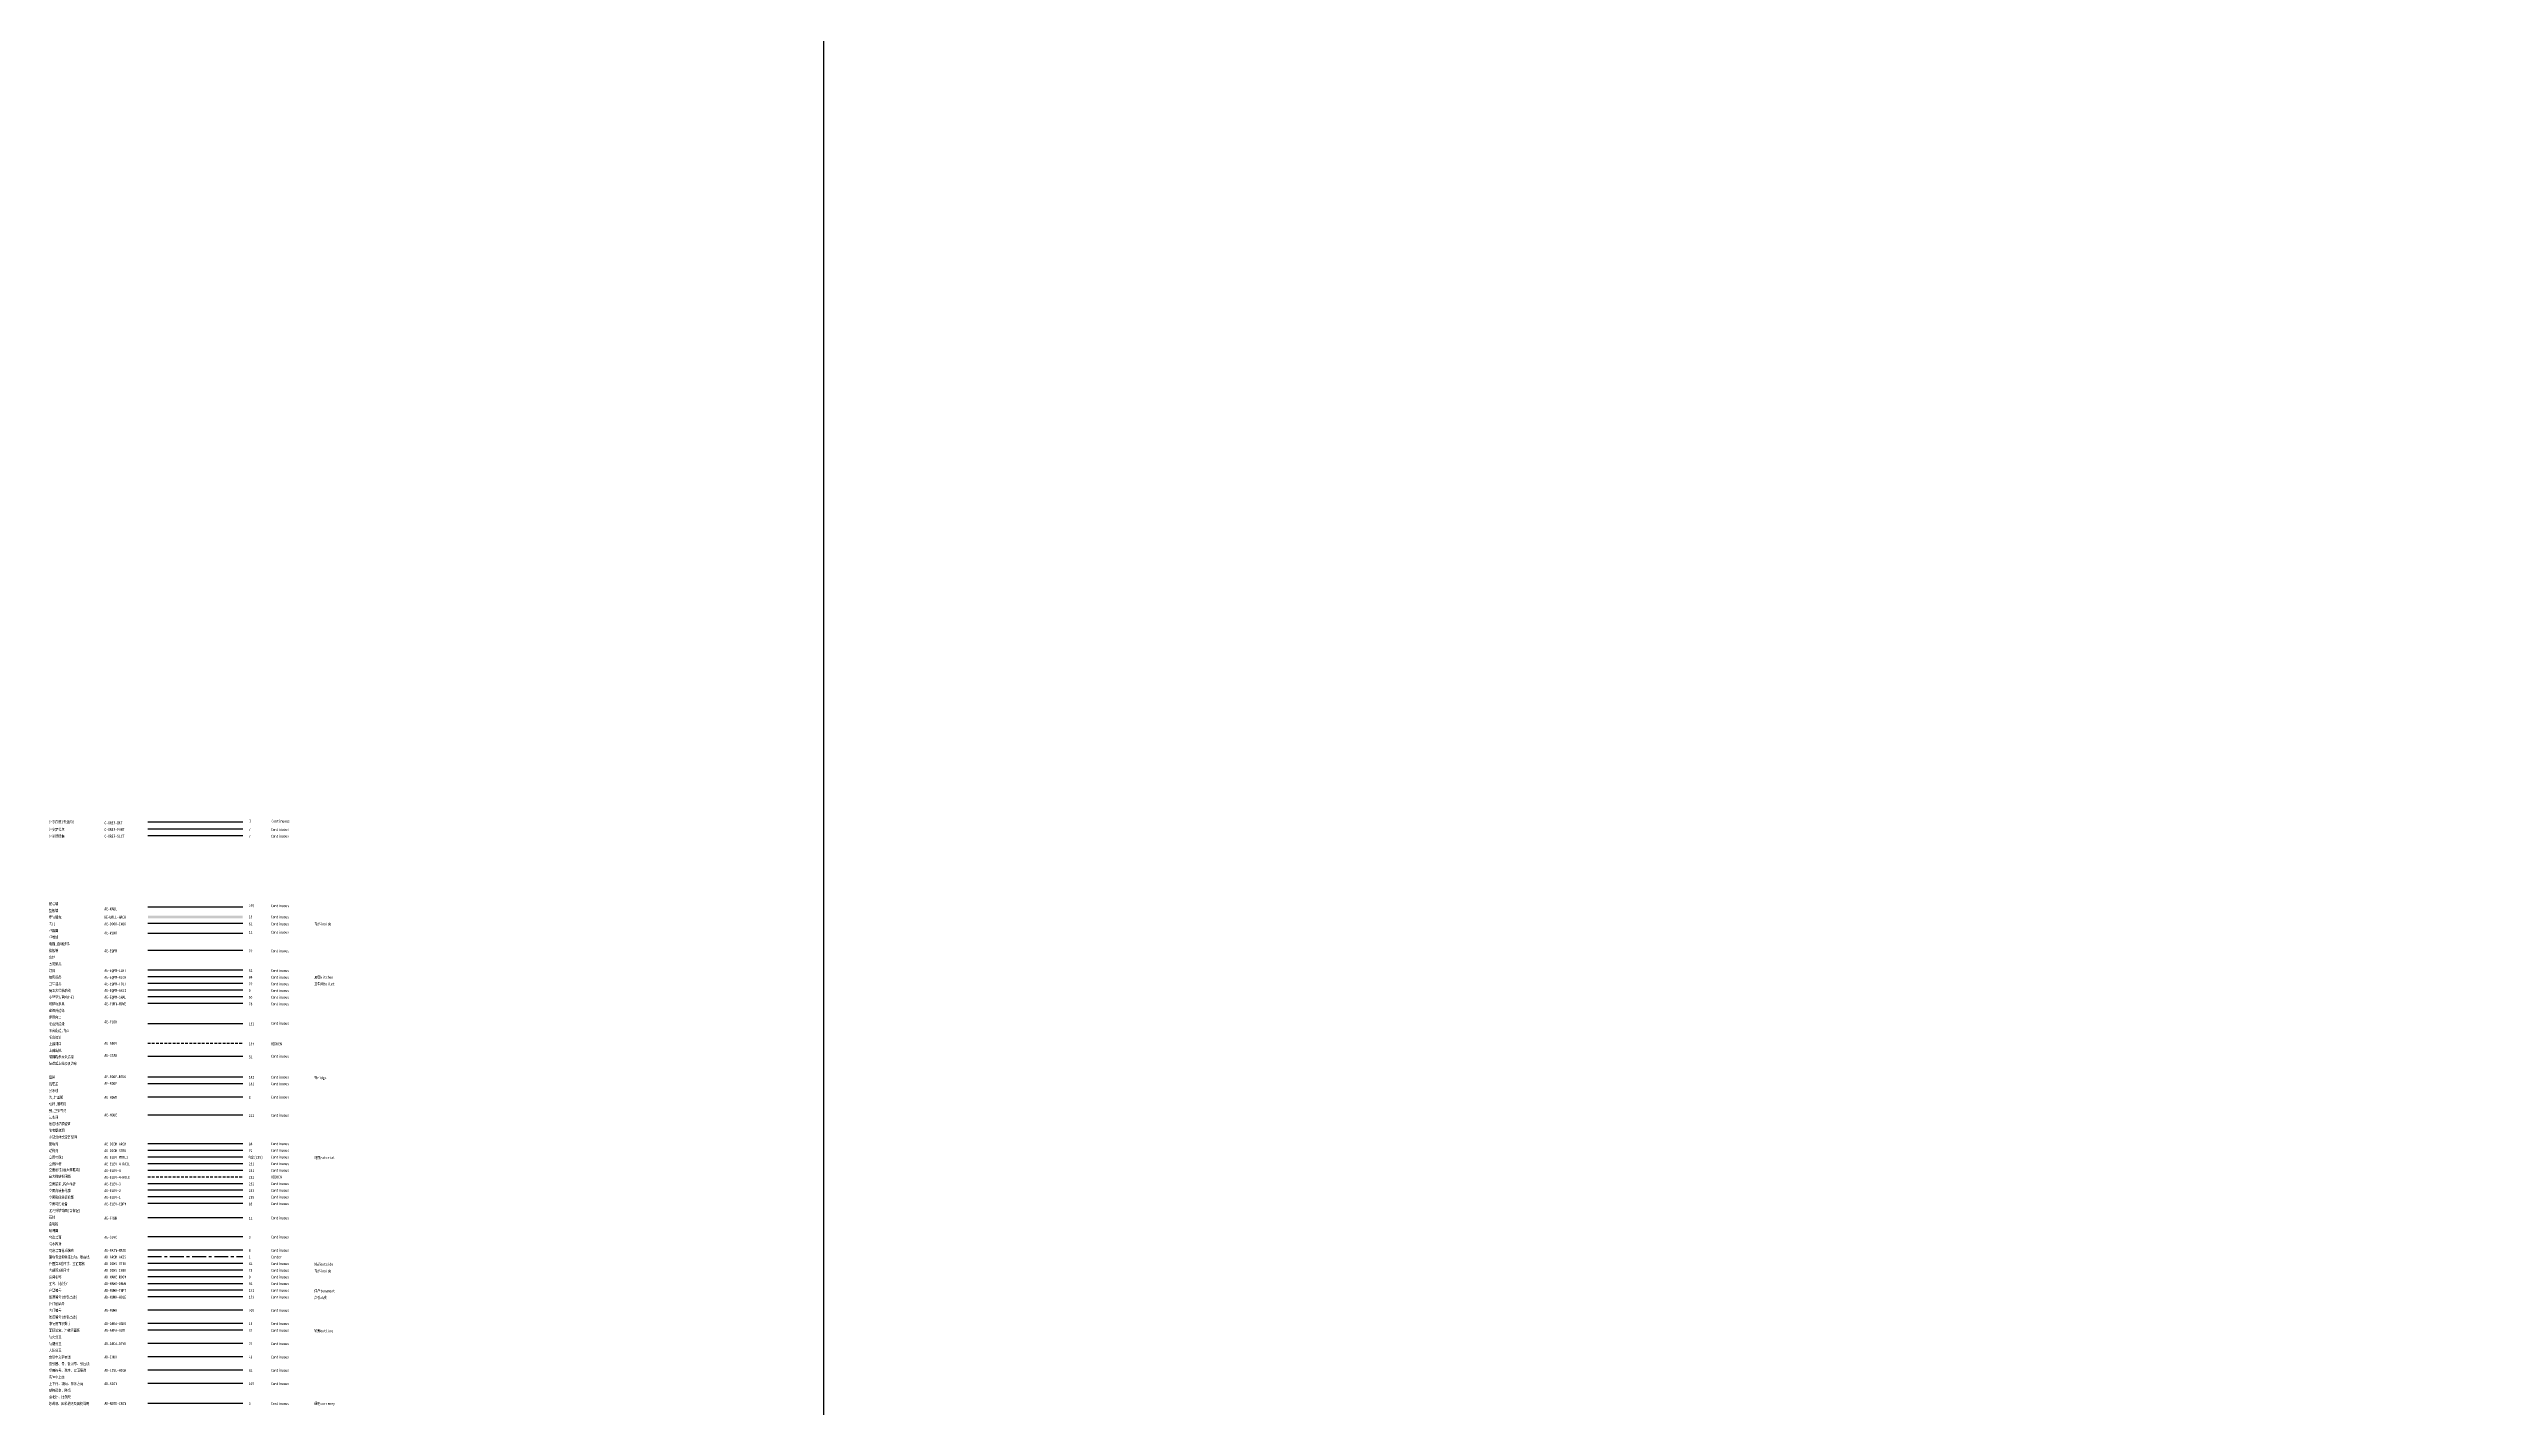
# Model space of a CAD drawing. Header units: millimetres. Extents: x -691095 to 2797013, y -349436 to 2050109.
# Drawn here: x 349254 to 569552, y 472472 to 594808 of the extents above; entities that cross this region are included whole.
import ezdxf

# ---------------------------------------------------------------- set-up
doc = ezdxf.new("R2010")
doc.units = ezdxf.units.MM
doc.header["$LTSCALE"] = 1000
doc.linetypes.add('FS5E533M_A09-停车位模块A$0$CENTER', pattern=[2, 1.25, -0.25, 0.25, -0.25])
doc.linetypes.add('FS5E533M_A09-停车位模块A$0$HIDDEN', pattern=[0.375, 0.25, -0.125])
for name, color, linetype in [('FS5E533M_A09-停车位模块A$0$AD-ARCH-AXIS', 8, 'FS5E533M_A09-停车位模块A$0$CENTER'), ('FS5E533M_A09-停车位模块A$0$AD-AREA-DIVD', 8, 'Continuous'), ('FS5E533M_A09-停车位模块A$0$AD-AREA-OUTL', 8, 'Continuous'), ('FS5E533M_A09-停车位模块A$0$AD-AREA-USNO', 8, 'Continuous'), ('FS5E533M_A09-停车位模块A$0$AD-DIMS-INSD', 8, 'Continuous'), ('FS5E533M_A09-停车位模块A$0$AD-DIMS-OTSD', 8, 'Continuous'), ('FS5E533M_A09-停车位模块A$0$AD-INDX', 8, 'Continuous'), ('FS5E533M_A09-停车位模块A$0$AD-LEVL-HIGH', 8, 'Continuous'), ('FS5E533M_A09-停车位模块A$0$AD-NAME-DRWN', 8, 'Continuous'), ('FS5E533M_A09-停车位模块A$0$AD-NAME-ROOM', 8, 'Continuous'), ('FS5E533M_A09-停车位模块A$0$AD-NOTE-CRCY', 8, 'Continuous'), ('FS5E533M_A09-停车位模块A$0$AD-NUMB', 8, 'Continuous'), ('FS5E533M_A09-停车位模块A$0$AD-NUMB-HOLE', 8, 'Continuous'), ('FS5E533M_A09-停车位模块A$0$AD-NUMB-TNMT', 8, 'Continuous'), ('FS5E533M_A09-停车位模块A$0$AD-SIGN', 8, 'Continuous'), ('FS5E533M_A09-停车位模块A$0$AE-ABOV', 8, 'FS5E533M_A09-停车位模块A$0$HIDDEN'), ('FS5E533M_A09-停车位模块A$0$AE-DICH-ARCH', 8, 'Continuous'), ('FS5E533M_A09-停车位模块A$0$AE-DICH-STRU', 8, 'Continuous'), ('FS5E533M_A09-停车位模块A$0$AE-DOOR-INSD', 8, 'Continuous'), ('FS5E533M_A09-停车位模块A$0$AE-ELEV-1', 8, 'Continuous'), ('FS5E533M_A09-停车位模块A$0$AE-ELEV-2', 8, 'Continuous'), ('FS5E533M_A09-停车位模块A$0$AE-ELEV-3', 8, 'Continuous'), ('FS5E533M_A09-停车位模块A$0$AE-ELEV-4', 8, 'Continuous'), ('FS5E533M_A09-停车位模块A$0$AE-ELEV-4-HOLE', 8, 'FS5E533M_A09-停车位模块A$0$HIDDEN'), ('FS5E533M_A09-停车位模块A$0$AE-ELEV-4-RAIL', 8, 'Continuous'), ('FS5E533M_A09-停车位模块A$0$AE-ELEV-EQPM', 8, 'Continuous'), ('FS5E533M_A09-停车位模块A$0$AE-ELEV-MTRL1', 8, 'Continuous'), ('FS5E533M_A09-停车位模块A$0$AE-EQPM', 8, 'Continuous'), ('FS5E533M_A09-停车位模块A$0$AE-EQPM-ASSI', 8, 'Continuous'), ('FS5E533M_A09-停车位模块A$0$AE-EQPM-KICH', 8, 'Continuous'), ('FS5E533M_A09-停车位模块A$0$AE-EQPM-LIHT', 8, 'Continuous'), ('FS5E533M_A09-停车位模块A$0$AE-EQPM-SMAL', 8, 'Continuous'), ('FS5E533M_A09-停车位模块A$0$AE-EQPM-TOLT', 8, 'Continuous'), ('FS5E533M_A09-停车位模块A$0$AE-FLOR', 8, 'Continuous'), ('FS5E533M_A09-停车位模块A$0$AE-FNSH', 8, 'Continuous'), ('FS5E533M_A09-停车位模块A$0$AE-FURN-MOVE', 8, 'Continuous'), ('FS5E533M_A09-停车位模块A$0$AE-HDWR', 8, 'Continuous'), ('FS5E533M_A09-停车位模块A$0$AE-HOLE', 8, 'Continuous'), ('FS5E533M_A09-停车位模块A$0$AE-PATN-MATE', 8, 'Continuous'), ('FS5E533M_A09-停车位模块A$0$AE-ROOF', 8, 'Continuous'), ('FS5E533M_A09-停车位模块A$0$AE-ROOF-RIDG', 8, 'Continuous'), ('FS5E533M_A09-停车位模块A$0$AE-STAR', 8, 'Continuous'), ('FS5E533M_A09-停车位模块A$0$AE-SUFC', 8, 'Continuous'), ('FS5E533M_A09-停车位模块A$0$AE-WALL', 8, 'Continuous'), ('FS5E533M_A09-停车位模块A$0$AE-WALL-HACH', 8, 'Continuous'), ('FS5E533M_A09-停车位模块A$0$AE-WIND', 8, 'Continuous'), ('FS5E533M_A09-停车位模块A$0$C-XREF-INT', 8, 'Continuous')]:
    doc.layers.add(name, color=color, linetype=linetype)
doc.layers.add('FS5E533M_A09-停车位模块A$0$C-XREF-PONT', color=8, linetype='Continuous', plot=False)
doc.layers.add('FS5E533M_A09-停车位模块A$0$C-XREF-SLCT', color=8, linetype='Continuous', plot=False)
doc.styles.add('FS5E533M_A09-停车位模块A$0$Acs', font='', dxfattribs={"width": 0.7})
doc.styles.add('FS5E533M_A09-停车位模块A$0$TH-STYLE1', font='', dxfattribs={"width": 0.7})
doc.styles.get('FS5E533M_A09-停车位模块A$0$Acs').set_extended_font_data('SimSun')
doc.styles.get('FS5E533M_A09-停车位模块A$0$TH-STYLE1').set_extended_font_data('SimSun')

# ---------------------------------------------------------------- blocks, each defined once
blk = doc.blocks.new('FS5E533M_A09-停车位模块A$0$AcsAcadShareArea')
blk.add_lwpolyline([(0, 0), (118900, 0), (118900, 85000), (0, 85000)], close=True)
at = {"style": 'FS5E533M_A09-停车位模块A$0$Acs', "width": 0.8}
blk.add_attdef('唯一编号', (7537, 861), '', height=1000, dxfattribs=at)

msp = doc.modelspace()

# ---------------------------------------------------------------- linework, layer by layer
at = {"layer": 'FS5E533M_A09-停车位模块A$0$AD-ARCH-AXIS'}
msp.add_line((358151.23661, 486044.94819, 0), (366704.19577, 486044.94819, 0), dxfattribs=at)
at = {"layer": 'FS5E533M_A09-停车位模块A$0$AD-AREA-DIVD'}
msp.add_line((358151.23661, 478234.26318, 0), (366704.19577, 478234.26318, 0), dxfattribs=at)
at = {"layer": 'FS5E533M_A09-停车位模块A$0$AD-AREA-OUTL'}
msp.add_line((358151.23661, 479434.26318, 0), (366704.19577, 479434.26318, 0), dxfattribs=at)
at = {"layer": 'FS5E533M_A09-停车位模块A$0$AD-AREA-USNO'}
msp.add_line((358151.23661, 480044.94819, 0), (366704.19577, 480044.94819, 0), dxfattribs=at)
at = {"layer": 'FS5E533M_A09-停车位模块A$0$AD-DIMS-INSD'}
msp.add_line((358151.23661, 484844.94819, 0), (366704.19577, 484844.94819, 0), dxfattribs=at)
at = {"layer": 'FS5E533M_A09-停车位模块A$0$AD-DIMS-OTSD'}
msp.add_line((358151.23661, 485444.94819, 0), (366704.19577, 485444.94819, 0), dxfattribs=at)
at = {"layer": 'FS5E533M_A09-停车位模块A$0$AD-INDX'}
msp.add_line((358151.23661, 477034.26318, 0), (366704.19577, 477034.26318, 0), dxfattribs=at)
at = {"layer": 'FS5E533M_A09-停车位模块A$0$AD-LEVL-HIGH'}
msp.add_line((358151.23661, 475834.26318, 0), (366704.19577, 475834.26318, 0), dxfattribs=at)
at = {"layer": 'FS5E533M_A09-停车位模块A$0$AD-NAME-DRWN'}
msp.add_line((358151.23661, 483615.61283, 0), (366704.19577, 483615.61283, 0), dxfattribs=at)
at = {"layer": 'FS5E533M_A09-停车位模块A$0$AD-NAME-ROOM'}
msp.add_line((358151.23661, 484244.94819, 0), (366704.19577, 484244.94819, 0), dxfattribs=at)
at = {"layer": 'FS5E533M_A09-停车位模块A$0$AD-NOTE-CRCY'}
msp.add_line((358153.27348, 472815.61283, 0), (366706.23265, 472815.61283, 0), dxfattribs=at)
at = {"layer": 'FS5E533M_A09-停车位模块A$0$AD-NUMB'}
msp.add_line((358151.23661, 481234.26318, 0), (366704.19577, 481234.26318, 0), dxfattribs=at)
at = {"layer": 'FS5E533M_A09-停车位模块A$0$AD-NUMB-HOLE'}
msp.add_line((358151.23661, 482434.26318, 0), (366704.19577, 482434.26318, 0), dxfattribs=at)
at = {"layer": 'FS5E533M_A09-停车位模块A$0$AD-NUMB-TNMT'}
msp.add_line((358151.23661, 483034.26318, 0), (366704.19577, 483034.26318, 0), dxfattribs=at)
at = {"layer": 'FS5E533M_A09-停车位模块A$0$AD-SIGN'}
msp.add_line((358151.23661, 474634.26318, 0), (366704.19577, 474634.26318, 0), dxfattribs=at)
at = {"layer": 'FS5E533M_A09-停车位模块A$0$AE-ABOV'}
msp.add_line((358151.23661, 505247.36821, 0), (366704.19577, 505247.36821, 0), dxfattribs=at)
at = {"layer": 'FS5E533M_A09-停车位模块A$0$AE-DICH-ARCH'}
msp.add_line((358151.23661, 496225.78172, 0), (366704.19577, 496225.78172, 0), dxfattribs=at)
at = {"layer": 'FS5E533M_A09-停车位模块A$0$AE-DICH-STRU'}
msp.add_line((358151.23661, 495625.78172, 0), (366704.19577, 495625.78172, 0), dxfattribs=at)
at = {"layer": 'FS5E533M_A09-停车位模块A$0$AE-DOOR-INSD'}
msp.add_line((358151.23661, 516047.36821, 0), (366704.19577, 516047.36821, 0), dxfattribs=at)
at = {"layer": 'FS5E533M_A09-停车位模块A$0$AE-ELEV-1'}
msp.add_line((358151.23661, 491425.78172, 0), (366704.19577, 491425.78172, 0), dxfattribs=at)
at = {"layer": 'FS5E533M_A09-停车位模块A$0$AE-ELEV-2'}
msp.add_line((358151.23661, 492025.78172, 0), (366704.19577, 492025.78172, 0), dxfattribs=at)
at = {"layer": 'FS5E533M_A09-停车位模块A$0$AE-ELEV-3'}
msp.add_line((358151.23661, 492625.78172, 0), (366704.19577, 492625.78172, 0), dxfattribs=at)
at = {"layer": 'FS5E533M_A09-停车位模块A$0$AE-ELEV-4'}
msp.add_line((358151.23661, 493825.78172, 0), (366704.19577, 493825.78172, 0), dxfattribs=at)
at = {"layer": 'FS5E533M_A09-停车位模块A$0$AE-ELEV-4-HOLE'}
msp.add_line((358151.23661, 493225.78172, 0), (366704.19577, 493225.78172, 0), dxfattribs=at)
at = {"layer": 'FS5E533M_A09-停车位模块A$0$AE-ELEV-4-RAIL'}
msp.add_line((358151.23661, 494425.78172, 0), (366704.19577, 494425.78172, 0), dxfattribs=at)
at = {"layer": 'FS5E533M_A09-停车位模块A$0$AE-ELEV-EQPM'}
msp.add_line((358151.23661, 490825.78172, 0), (366704.19577, 490825.78172, 0), dxfattribs=at)
at = {"layer": 'FS5E533M_A09-停车位模块A$0$AE-ELEV-MTRL1'}
msp.add_line((358151.23661, 495025.78172, 0), (366704.19577, 495025.78172, 0), dxfattribs=at)
at = {"layer": 'FS5E533M_A09-停车位模块A$0$AE-EQPM'}
msp.add_line((358151.23661, 513622.00387, 0), (366704.19577, 513622.00387, 0), dxfattribs=at)
at = {"layer": 'FS5E533M_A09-停车位模块A$0$AE-EQPM-ASSI', "color": 9}
msp.add_line((358151.23661, 510047.36821, 0), (366704.19577, 510047.36821, 0), dxfattribs=at)
at = {"layer": 'FS5E533M_A09-停车位模块A$0$AE-EQPM-KICH'}
msp.add_line((358151.23661, 511247.36821, 0), (366704.19577, 511247.36821, 0), dxfattribs=at)
at = {"layer": 'FS5E533M_A09-停车位模块A$0$AE-EQPM-LIHT'}
msp.add_line((358151.23661, 511847.36821, 0), (366704.19577, 511847.36821, 0), dxfattribs=at)
at = {"layer": 'FS5E533M_A09-停车位模块A$0$AE-EQPM-SMAL'}
msp.add_line((358151.23661, 509447.36821, 0), (366704.19577, 509447.36821, 0), dxfattribs=at)
at = {"layer": 'FS5E533M_A09-停车位模块A$0$AE-EQPM-TOLT'}
msp.add_line((358151.23661, 510647.36821, 0), (366704.19577, 510647.36821, 0), dxfattribs=at)
at = {"layer": 'FS5E533M_A09-停车位模块A$0$AE-FLOR'}
msp.add_line((358151.23661, 507037.87872, 0), (366704.19577, 507037.87872, 0), dxfattribs=at)
at = {"layer": 'FS5E533M_A09-停车位模块A$0$AE-FNSH'}
msp.add_line((358151.23661, 489543.93373, 0), (366704.19577, 489543.93373, 0), dxfattribs=at)
at = {"layer": 'FS5E533M_A09-停车位模块A$0$AE-FURN-MOVE'}
msp.add_line((358151.23661, 508847.36821, 0), (366704.19577, 508847.36821, 0), dxfattribs=at)
at = {"layer": 'FS5E533M_A09-停车位模块A$0$AE-HDWR'}
msp.add_line((358151.23661, 500425.78172, 0), (366704.19577, 500425.78172, 0), dxfattribs=at)
at = {"layer": 'FS5E533M_A09-停车位模块A$0$AE-HOLE'}
msp.add_line((358151.23661, 498786.14701, 0), (366704.19577, 498786.14701, 0), dxfattribs=at)
at = {"layer": 'FS5E533M_A09-停车位模块A$0$AE-PATN-MATE'}
msp.add_line((358151.23661, 486628.34297, 0), (366704.19577, 486628.34297, 0), dxfattribs=at)
at = {"layer": 'FS5E533M_A09-停车位模块A$0$AE-ROOF'}
msp.add_line((358151.23661, 501625.78172, 0), (366704.19577, 501625.78172, 0), dxfattribs=at)
at = {"layer": 'FS5E533M_A09-停车位模块A$0$AE-ROOF-RIDG'}
msp.add_line((358151.23661, 502225.78172, 0), (366704.19577, 502225.78172, 0), dxfattribs=at)
at = {"layer": 'FS5E533M_A09-停车位模块A$0$AE-STAR'}
msp.add_line((358151.23661, 504075.98995, 0), (366704.19577, 504075.98995, 0), dxfattribs=at)
at = {"layer": 'FS5E533M_A09-停车位模块A$0$AE-SUFC'}
msp.add_line((358151.23661, 487828.34297, 0), (366704.19577, 487828.34297, 0), dxfattribs=at)
at = {"layer": 'FS5E533M_A09-停车位模块A$0$AE-WALL'}
msp.add_line((358151.23661, 517538.73725, 0), (366704.19577, 517538.73725, 0), dxfattribs=at)
at = {"layer": 'FS5E533M_A09-停车位模块A$0$AE-WALL-HACH'}
msp.add_solid([(358171.08414, 516746.5187, 0), (358171.08414, 516506.5187, 0), (366715.69549, 516746.5187, 0), (366715.69549, 516506.5187, 0)], dxfattribs=at)
at = {"layer": 'FS5E533M_A09-停车位模块A$0$AE-WIND'}
msp.add_line((358151.23661, 515158.66387, 0), (366704.19577, 515158.66387, 0), dxfattribs=at)
at = {"layer": 'FS5E533M_A09-停车位模块A$0$C-XREF-INT'}
msp.add_line((358151.23661, 525184.08806, 0), (366704.19577, 525184.08806, 0), dxfattribs=at)
at = {"layer": 'FS5E533M_A09-停车位模块A$0$C-XREF-PONT'}
msp.add_line((358151.23661, 524553.91681, 0), (366704.19577, 524553.91681, 0), dxfattribs=at)
at = {"layer": 'FS5E533M_A09-停车位模块A$0$C-XREF-SLCT'}
msp.add_line((358151.23661, 523953.91681, 0), (366704.19577, 523953.91681, 0), dxfattribs=at)

# ---------------------------------------------------------------- block references
at = {"layer": 'FS5E533M_A09-停车位模块A$0$C-XREF-SLCT', "xscale": 20, "yscale": 20, "zscale": 20}
msp.add_blockref('FS5E533M_A09-停车位模块A$0$AcsAcadShareArea', (419013.447, 350108.80995, 0), dxfattribs=at)

# ---------------------------------------------------------------- texts
at = {"layer": 'FS5E533M_A09-停车位模块A$0$AD-ARCH-AXIS', "style": 'FS5E533M_A09-停车位模块A$0$TH-STYLE1', "width": 0.8}
for s, p in [('建筑专业构件定位轴、层高线', (349256.63984, 485863.10182, 0)), ('AD-ARCH-AXIS', (354250.82539, 485863.10182, 0)), ('1', (367250.82539, 485863.10182, 0)), ('Center', (369250.82539, 485865.52185, 0))]:
    msp.add_text(s, height=250, dxfattribs=at).set_placement(p)
at = {"layer": 'FS5E533M_A09-停车位模块A$0$AD-AREA-DIVD', "style": 'FS5E533M_A09-停车位模块A$0$TH-STYLE1', "width": 0.8}
for s, p in [('防火分区', (349256.63984, 478652.41681, 0)), ('防烟分区', (349256.63984, 478052.41681, 0)), ('AD-AREA-DIVD', (354250.82539, 478052.41681, 0)), ('22', (367250.82539, 478052.41681, 0)), ('Continuous', (369250.82539, 478054.83684, 0)), ('人防分区', (349256.63984, 477452.41681, 0))]:
    msp.add_text(s, height=250, dxfattribs=at).set_placement(p)
at = {"layer": 'FS5E533M_A09-停车位模块A$0$AD-AREA-OUTL', "style": 'FS5E533M_A09-停车位模块A$0$TH-STYLE1', "width": 0.8}
for s, p in [('面积轮廓、净使用面积', (349256.63984, 479252.41681, 0)), ('AD-AREA-OUTL', (354250.82539, 479252.41681, 0)), ('31', (367250.82539, 479252.41681, 0)), ('Continuous', (369250.82539, 479254.83684, 0)), ('轮廓outline', (373144.89784, 479209.4506, 0))]:
    msp.add_text(s, height=250, dxfattribs=at).set_placement(p)
at = {"layer": 'FS5E533M_A09-停车位模块A$0$AD-AREA-USNO', "style": 'FS5E533M_A09-停车位模块A$0$TH-STYLE1', "width": 0.8}
for s, p in [('净使用面积数字', (349256.63984, 479863.10182, 0)), ('AD-AREA-USNO', (354250.82539, 479863.10182, 0)), ('13', (367250.82539, 479863.10182, 0)), ('Continuous', (369250.82539, 479865.52185, 0))]:
    msp.add_text(s, height=250, dxfattribs=at).set_placement(p)
at = {"layer": 'FS5E533M_A09-停车位模块A$0$AD-DIMS-INSD', "style": 'FS5E533M_A09-停车位模块A$0$TH-STYLE1', "width": 0.8}
for s, p in [('内部第3道尺寸', (349256.63984, 484663.10182, 0)), ('AD-DIMS-INSD', (354250.82539, 484663.10182, 0)), ('73', (367250.82539, 484663.10182, 0)), ('Continuous', (369250.82539, 484665.52185, 0)), ('内部inside', (373144.89784, 484609.4506, 0))]:
    msp.add_text(s, height=250, dxfattribs=at).set_placement(p)
at = {"layer": 'FS5E533M_A09-停车位模块A$0$AD-DIMS-OTSD', "style": 'FS5E533M_A09-停车位模块A$0$TH-STYLE1', "width": 0.8}
for s, p in [('外围第3道尺寸、立面层数', (349256.63984, 485263.10182, 0)), ('AD-DIMS-OTSD', (354250.82539, 485263.10182, 0)), ('61', (367250.82539, 485263.10182, 0)), ('Continuous', (369250.82539, 485265.52185, 0)), ('外部outside', (373144.89784, 485209.4506, 0))]:
    msp.add_text(s, height=250, dxfattribs=at).set_placement(p)
at = {"layer": 'FS5E533M_A09-停车位模块A$0$AD-INDX', "style": 'FS5E533M_A09-停车位模块A$0$TH-STYLE1', "width": 0.8}
for s, p in [('索引中文字表述', (349256.63984, 476852.41681, 0)), ('索引圈、号，剖切号，引出线', (349256.63984, 476252.41681, 0)), ('AD-INDX', (354250.82539, 476852.41681, 0)), ('43', (367250.82539, 476852.41681, 0)), ('Continuous', (369250.82539, 476854.83684, 0))]:
    msp.add_text(s, height=250, dxfattribs=at).set_placement(p)
at = {"layer": 'FS5E533M_A09-停车位模块A$0$AD-LEVL-HIGH', "style": 'FS5E533M_A09-停车位模块A$0$TH-STYLE1', "width": 0.8}
for s, p in [('标高符号、数字，立面层数', (349256.63984, 475652.41681, 0)), ('AD-LEVL-HIGH', (354250.82539, 475652.41681, 0)), ('61', (367250.82539, 475652.41681, 0)), ('Continuous', (369250.82539, 475654.83684, 0))]:
    msp.add_text(s, height=250, dxfattribs=at).set_placement(p)
at = {"layer": 'FS5E533M_A09-停车位模块A$0$AD-NAME-DRWN', "style": 'FS5E533M_A09-停车位模块A$0$TH-STYLE1', "width": 0.8}
for s, p in [('图名、比例字', (349256.63984, 483465.52185, 0)), ('AD-NAME-DRWN', (354250.82539, 483465.52185, 0)), ('91', (367250.82539, 483465.52185, 0)), ('Continuous', (369250.82539, 483465.52185, 0))]:
    msp.add_text(s, height=250, dxfattribs=at).set_placement(p)
at = {"layer": 'FS5E533M_A09-停车位模块A$0$AD-NAME-ROOM', "style": 'FS5E533M_A09-停车位模块A$0$TH-STYLE1', "width": 0.8}
for s, p in [('房间名称', (349256.63984, 484063.10182, 0)), ('AD-NAME-ROOM', (354250.82539, 484063.10182, 0)), ('9', (367250.82539, 484063.10182, 0)), ('Continuous', (369250.82539, 484065.52185, 0))]:
    msp.add_text(s, height=250, dxfattribs=at).set_placement(p)
at = {"layer": 'FS5E533M_A09-停车位模块A$0$AD-NOTE-CRCY', "style": 'FS5E533M_A09-停车位模块A$0$TH-STYLE1', "width": 0.8}
for s, p in [('总说明、图纸说明及图例说明', (349242.32469, 472665.52185, 0)), ('AD-NOTE-CRCY', (354257.96737, 472665.52185, 0)), ('3', (367252.86226, 472665.52185, 0)), ('Continuous', (369252.86226, 472665.52185, 0)), ('通用curreney', (373144.89784, 472665.52185, 0))]:
    msp.add_text(s, height=250, dxfattribs=at).set_placement(p)
at = {"layer": 'FS5E533M_A09-停车位模块A$0$AD-NUMB', "style": 'FS5E533M_A09-停车位模块A$0$TH-STYLE1', "width": 0.8}
for s, p in [('外门窗编号', (349256.63984, 481652.41681, 0)), ('管道编号(含引出线)', (349256.63984, 480452.41681, 0)), ('内门编号', (349256.63984, 481052.41681, 0)), ('AD-NUMB', (354250.82539, 481052.41681, 0)), ('205', (367250.82539, 481052.41681, 0)), ('Continuous', (369250.82539, 481054.83684, 0))]:
    msp.add_text(s, height=250, dxfattribs=at).set_placement(p)
at = {"layer": 'FS5E533M_A09-停车位模块A$0$AD-NUMB-HOLE', "style": 'FS5E533M_A09-停车位模块A$0$TH-STYLE1', "width": 0.8}
for s, p in [('留洞编号(含引出线)', (349256.63984, 482252.41681, 0)), ('AD-NUMB-HOLE', (354250.82539, 482252.41681, 0)), ('153', (367250.82539, 482252.41681, 0)), ('Continuous', (369250.82539, 482254.83684, 0)), ('含引出线', (373144.89784, 482209.4506, 0))]:
    msp.add_text(s, height=250, dxfattribs=at).set_placement(p)
at = {"layer": 'FS5E533M_A09-停车位模块A$0$AD-NUMB-TNMT', "style": 'FS5E533M_A09-停车位模块A$0$TH-STYLE1', "width": 0.8}
for s, p in [('户型编号', (349256.63984, 482852.41681, 0)), ('AD-NUMB-TNMT', (354250.82539, 482852.41681, 0)), ('131', (367250.82539, 482852.41681, 0)), ('Continuous', (369250.82539, 482854.83684, 0)), ('住户tenement', (373144.89784, 482809.4506, 0))]:
    msp.add_text(s, height=250, dxfattribs=at).set_placement(p)
at = {"layer": 'FS5E533M_A09-停车位模块A$0$AD-SIGN', "style": 'FS5E533M_A09-停车位模块A$0$TH-STYLE1', "width": 0.8}
for s, p in [('结构透空，降板', (349256.63984, 473852.41681, 0)), ('上下行，坡向，排水方向', (349256.63984, 474452.41681, 0)), ('实体中止线', (349256.63984, 475052.41681, 0)), ('AD-SIGN', (354250.82539, 474452.41681, 0)), ('195', (367250.82539, 474452.41681, 0)), ('Continuous', (369250.82539, 474454.83684, 0)), ('指北针，比例尺', (349256.63984, 473252.41681, 0))]:
    msp.add_text(s, height=250, dxfattribs=at).set_placement(p)
at = {"layer": 'FS5E533M_A09-停车位模块A$0$AE-ABOV', "style": 'FS5E533M_A09-停车位模块A$0$TH-STYLE1', "width": 0.8}
for s, p in [('上部洞口', (349256.63984, 505065.52185, 0)), ('上部出挑', (349256.63984, 504465.52185, 0)), ('AE-ABOV', (354250.82539, 505112.84515, 0)), ('154', (367250.82539, 505065.52185, 0)), ('HIDDEN', (369250.82539, 505065.52185, 0))]:
    msp.add_text(s, height=250, dxfattribs=at).set_placement(p)
at = {"layer": 'FS5E533M_A09-停车位模块A$0$AE-DICH-ARCH', "style": 'FS5E533M_A09-停车位模块A$0$TH-STYLE1', "width": 0.8}
for s, p in [('建筑沟', (349256.63984, 496043.93536, 0)), ('AE-DICH-ARCH', (354250.82539, 496043.93536, 0)), ('84', (367250.82539, 496043.93536, 0)), ('Continuous', (369250.82539, 496065.52185, 0))]:
    msp.add_text(s, height=250, dxfattribs=at).set_placement(p)
at = {"layer": 'FS5E533M_A09-停车位模块A$0$AE-DICH-STRU', "style": 'FS5E533M_A09-停车位模块A$0$TH-STYLE1', "width": 0.8}
for s, p in [('结构沟', (349256.63984, 495443.93536, 0)), ('AE-DICH-STRU', (354250.82539, 495443.93536, 0)), ('70', (367250.82539, 495443.93536, 0)), ('Continuous', (369250.82539, 495465.52185, 0))]:
    msp.add_text(s, height=250, dxfattribs=at).set_placement(p)
at = {"layer": 'FS5E533M_A09-停车位模块A$0$AE-DOOR-INSD', "style": 'FS5E533M_A09-停车位模块A$0$TH-STYLE1', "width": 0.8}
for s, p in [('内门', (349256.63984, 515865.52185, 0)), ('AE-DOOR-INSD', (354250.82539, 515865.52185, 0)), ('61', (367250.82539, 515865.52185, 0)), ('Continuous', (369250.82539, 515865.52185, 0)), ('内部inside', (373144.89784, 515865.52185, 0))]:
    msp.add_text(s, height=250, dxfattribs=at).set_placement(p)
at = {"layer": 'FS5E533M_A09-停车位模块A$0$AE-ELEV-1', "style": 'FS5E533M_A09-停车位模块A$0$TH-STYLE1', "width": 0.8}
for s, p in [('立面形体转折轮廓', (349256.63984, 491243.93536, 0)), ('AE-ELEV-1', (354250.82539, 491243.93536, 0)), ('255', (367250.82539, 491243.93536, 0)), ('Continuous', (369250.82539, 491265.52185, 0))]:
    msp.add_text(s, height=250, dxfattribs=at).set_placement(p)
at = {"layer": 'FS5E533M_A09-停车位模块A$0$AE-ELEV-2', "style": 'FS5E533M_A09-停车位模块A$0$TH-STYLE1', "width": 0.8}
for s, p in [('立面浅转折轮廓', (349256.63984, 491843.93536, 0)), ('AE-ELEV-2', (354250.82539, 491843.93536, 0)), ('253', (367250.82539, 491843.93536, 0)), ('Continuous', (369250.82539, 491865.52185, 0))]:
    msp.add_text(s, height=250, dxfattribs=at).set_placement(p)
at = {"layer": 'FS5E533M_A09-停车位模块A$0$AE-ELEV-3', "style": 'FS5E533M_A09-停车位模块A$0$TH-STYLE1', "width": 0.8}
for s, p in [('立面窗洞,构件转折', (349256.63984, 492443.93536, 0)), ('AE-ELEV-3', (354250.82539, 492443.93536, 0)), ('252', (367250.82539, 492443.93536, 0)), ('Continuous', (369250.82539, 492465.52185, 0))]:
    msp.add_text(s, height=250, dxfattribs=at).set_placement(p)
at = {"layer": 'FS5E533M_A09-停车位模块A$0$AE-ELEV-4', "style": 'FS5E533M_A09-停车位模块A$0$TH-STYLE1', "width": 0.8}
for s, p in [('立面窗框(窗大样框线)', (349256.63984, 493723.85653, 0)), ('AE-ELEV-4', (354250.82539, 493643.93536, 0)), ('251', (367250.82539, 493643.93536, 0)), ('Continuous', (369250.82539, 493665.52185, 0))]:
    msp.add_text(s, height=250, dxfattribs=at).set_placement(p)
at = {"layer": 'FS5E533M_A09-停车位模块A$0$AE-ELEV-4-HOLE', "style": 'FS5E533M_A09-停车位模块A$0$TH-STYLE1', "width": 0.8}
for s, p in [('窗大样结构洞线', (349256.63984, 493123.85653, 0)), ('AE-ELEV-4-HOLE', (354250.82539, 493043.93536, 0)), ('252', (367250.82539, 493043.93536, 0)), ('HIDDEN', (369250.82539, 493065.52185, 0))]:
    msp.add_text(s, height=250, dxfattribs=at).set_placement(p)
at = {"layer": 'FS5E533M_A09-停车位模块A$0$AE-ELEV-4-RAIL', "style": 'FS5E533M_A09-停车位模块A$0$TH-STYLE1', "width": 0.8}
for s, p in [('立面栏杆', (349256.63984, 494243.93536, 0)), ('AE-ELEV-4-RAIL', (354250.82539, 494243.93536, 0)), ('251', (367250.82539, 494243.93536, 0)), ('Continuous', (369250.82539, 494265.52185, 0))]:
    msp.add_text(s, height=250, dxfattribs=at).set_placement(p)
at = {"layer": 'FS5E533M_A09-停车位模块A$0$AE-ELEV-EQPM', "style": 'FS5E533M_A09-停车位模块A$0$TH-STYLE1', "width": 0.8}
for s, p in [('立面可见设备', (349256.63984, 490643.93536, 0)), ('AE-ELEV-EQPM', (354250.82539, 490643.93536, 0)), ('85', (367250.82539, 490643.93536, 0)), ('Continuous', (369250.82539, 490665.52185, 0))]:
    msp.add_text(s, height=250, dxfattribs=at).set_placement(p)
at = {"layer": 'FS5E533M_A09-停车位模块A$0$AE-ELEV-MTRL1', "style": 'FS5E533M_A09-停车位模块A$0$TH-STYLE1', "width": 0.8}
for s, p in [('立面材质1', (349256.63984, 494843.93536, 0)), ('AE-ELEV-MTRL1', (354250.82539, 494843.93536, 0)), ('自定(255)', (367158.12825, 494843.93536, 0)), ('Continuous', (369250.82539, 494865.52185, 0)), ('材质material', (373144.89784, 494809.4506, 0))]:
    msp.add_text(s, height=250, dxfattribs=at).set_placement(p)
at = {"layer": 'FS5E533M_A09-停车位模块A$0$AE-EQPM', "style": 'FS5E533M_A09-停车位模块A$0$TH-STYLE1', "width": 0.8}
for s, p in [('信报箱', (349256.63984, 513465.52185, 0)), ('电梯,自动扶梯', (349256.63984, 514065.52185, 0)), ('AE-EQPM', (354250.82539, 513440.1575, 0)), ('70', (367250.82539, 513440.1575, 0)), ('Continuous', (369250.82539, 513440.1575, 0)), ('车位', (349256.63984, 512865.52185, 0)), ('固定家具', (349256.63984, 512265.52185, 0))]:
    msp.add_text(s, height=250, dxfattribs=at).set_placement(p)
at = {"layer": 'FS5E533M_A09-停车位模块A$0$AE-EQPM-ASSI', "color": 9, "style": 'FS5E533M_A09-停车位模块A$0$TH-STYLE1', "width": 0.8}
for s, p in [('厨卫大样轮廓线', (349256.63984, 509865.52185, 0)), ('AE-EQPM-ASSI', (354250.82539, 509865.52185, 0)), ('9', (367250.82539, 509865.52185, 0)), ('Continuous', (369250.82539, 509865.52185, 0))]:
    msp.add_text(s, height=250, dxfattribs=at).set_placement(p)
at = {"layer": 'FS5E533M_A09-停车位模块A$0$AE-EQPM-KICH', "style": 'FS5E533M_A09-停车位模块A$0$TH-STYLE1', "width": 0.8}
for s, p in [('厨房设备', (349256.63984, 511065.52185, 0)), ('AE-EQPM-KICH', (354250.82539, 511065.52185, 0)), ('84', (367250.82539, 511065.52185, 0)), ('Continuous', (369250.82539, 511065.52185, 0)), ('厨房kitchen', (373144.89784, 511065.52185, 0))]:
    msp.add_text(s, height=250, dxfattribs=at).set_placement(p)
at = {"layer": 'FS5E533M_A09-停车位模块A$0$AE-EQPM-LIHT', "style": 'FS5E533M_A09-停车位模块A$0$TH-STYLE1', "width": 0.8}
for s, p in [('灯具', (349256.63984, 511665.52185, 0)), ('AE-EQPM-LIHT', (354250.82539, 511665.52185, 0)), ('52', (367250.82539, 511665.52185, 0)), ('Continuous', (369250.82539, 511665.52185, 0))]:
    msp.add_text(s, height=250, dxfattribs=at).set_placement(p)
at = {"layer": 'FS5E533M_A09-停车位模块A$0$AE-EQPM-SMAL', "style": 'FS5E533M_A09-停车位模块A$0$TH-STYLE1', "width": 0.8}
for s, p in [('小型空调室内外机', (349256.63984, 509265.52185, 0)), ('AE-EQPM-SMAL', (354250.82539, 509265.52185, 0)), ('50', (367250.82539, 509265.52185, 0)), ('Continuous', (369250.82539, 509265.52185, 0))]:
    msp.add_text(s, height=250, dxfattribs=at).set_placement(p)
at = {"layer": 'FS5E533M_A09-停车位模块A$0$AE-EQPM-TOLT', "style": 'FS5E533M_A09-停车位模块A$0$TH-STYLE1', "width": 0.8}
for s, p in [('卫生洁具', (349256.63984, 510465.52185, 0)), ('AE-EQPM-TOLT', (354250.82539, 510465.52185, 0)), ('70', (367250.82539, 510465.52185, 0)), ('Continuous', (369250.82539, 510465.52185, 0)), ('卫生间toilet', (373144.89784, 510465.52185, 0))]:
    msp.add_text(s, height=250, dxfattribs=at).set_placement(p)
at = {"layer": 'FS5E533M_A09-停车位模块A$0$AE-FLOR', "style": 'FS5E533M_A09-停车位模块A$0$TH-STYLE1', "width": 0.8}
for s, p in [('建筑外边缘', (349256.63984, 508065.52185, 0)), ('建筑内凸', (349256.63984, 507465.52185, 0)), ('阳台外边缘', (349256.63984, 506860.13515, 0)), ('AE-FLOR', (354250.82539, 507043.53037, 0)), ('151', (367250.82539, 506856.03236, 0)), ('Continuous', (369250.82539, 506916.2064, 0)), ('阳台翻边,内凸', (349256.63984, 506260.13515, 0)), ('阳台边梁', (349256.63984, 505660.13515, 0))]:
    msp.add_text(s, height=250, dxfattribs=at).set_placement(p)
at = {"layer": 'FS5E533M_A09-停车位模块A$0$AE-FNSH', "style": 'FS5E533M_A09-停车位模块A$0$TH-STYLE1', "width": 0.8}
for s, p in [('石材', (349256.63984, 489443.93536, 0)), ('金属板', (349256.63984, 488843.93536, 0)), ('通用外墙饰面(含保温)', (349256.63984, 490043.93536, 0)), ('AE-FNSH', (354250.82539, 489362.08737, 0)), ('11', (367250.82539, 489362.08737, 0)), ('Continuous', (369250.82539, 489383.67385, 0)), ('玻璃面', (349256.63984, 488243.93536, 0))]:
    msp.add_text(s, height=250, dxfattribs=at).set_placement(p)
at = {"layer": 'FS5E533M_A09-停车位模块A$0$AE-FURN-MOVE', "style": 'FS5E533M_A09-停车位模块A$0$TH-STYLE1', "width": 0.8}
for s, p in [('可移动家具', (349256.63984, 508665.52185, 0)), ('AE-FURN-MOVE', (354250.82539, 508665.52185, 0)), ('78', (367250.82539, 508665.52185, 0)), ('Continuous', (369250.82539, 508665.52185, 0))]:
    msp.add_text(s, height=250, dxfattribs=at).set_placement(p)
at = {"layer": 'FS5E533M_A09-停车位模块A$0$AE-HDWR', "style": 'FS5E533M_A09-停车位模块A$0$TH-STYLE1', "width": 0.8}
for s, p in [('沟,井盖板', (349256.63984, 500243.93536, 0)), ('AE-HDWR', (354250.82539, 500243.93536, 0)), ('8', (367250.82539, 500243.93536, 0)), ('Continuous', (369250.82539, 500265.52185, 0)), ('栏杆,钢爬梯', (349256.63984, 499643.93536, 0))]:
    msp.add_text(s, height=250, dxfattribs=at).set_placement(p)
at = {"layer": 'FS5E533M_A09-停车位模块A$0$AE-HOLE', "style": 'FS5E533M_A09-停车位模块A$0$TH-STYLE1', "width": 0.8}
for s, p in [('厨,卫排气洞', (349256.63984, 499043.93536, 0)), ('过水洞', (349256.63984, 498443.93536, 0)), ('管道地漏预留洞', (349256.63984, 497865.52185, 0)), ('AE-HOLE', (354250.82539, 498652.16761, 0)), ('211', (367250.82539, 498604.30065, 0)), ('Continuous', (369250.82539, 498625.88714, 0)), ('小型分体式空调留洞', (349256.63984, 496665.52185, 0)), ('住宅烟道洞', (349256.63984, 497265.52185, 0))]:
    msp.add_text(s, height=250, dxfattribs=at).set_placement(p)
at = {"layer": 'FS5E533M_A09-停车位模块A$0$AE-PATN-MATE', "style": 'FS5E533M_A09-停车位模块A$0$TH-STYLE1', "width": 0.8}
for s, p in [('构造层面材质填充', (349256.63984, 486446.4966, 0)), ('AE-PATN-MATE', (354250.82539, 486446.4966, 0)), ('8', (367250.82539, 486446.4966, 0)), ('Continuous', (369250.82539, 486465.52185, 0))]:
    msp.add_text(s, height=250, dxfattribs=at).set_placement(p)
at = {"layer": 'FS5E533M_A09-停车位模块A$0$AE-ROOF', "style": 'FS5E533M_A09-停车位模块A$0$TH-STYLE1', "width": 0.8}
for s, p in [('分水线', (349256.63984, 500843.93536, 0)), ('瓦覆盖', (349256.63984, 501443.93536, 0)), ('AE-ROOF', (354250.82539, 501500.68578, 0)), ('181', (367250.82539, 501443.93536, 0)), ('Continuous', (369250.82539, 501465.52185, 0))]:
    msp.add_text(s, height=250, dxfattribs=at).set_placement(p)
at = {"layer": 'FS5E533M_A09-停车位模块A$0$AE-ROOF-RIDG', "style": 'FS5E533M_A09-停车位模块A$0$TH-STYLE1', "width": 0.8}
for s, p in [('屋脊', (349256.63984, 502043.93536, 0)), ('AE-ROOF-RIDG', (354250.82539, 502100.68578, 0)), ('181', (367250.82539, 502043.93536, 0)), ('Continuous', (369250.82539, 502065.52185, 0)), ('脊ridge', (373144.89784, 502009.4506, 0))]:
    msp.add_text(s, height=250, dxfattribs=at).set_placement(p)
at = {"layer": 'FS5E533M_A09-停车位模块A$0$AE-STAR', "style": 'FS5E533M_A09-停车位模块A$0$TH-STYLE1', "width": 0.8}
for s, p in [('楼梯踏步及侧边缘', (349256.63984, 503894.14359, 0)), ('坡道起止线及侧边缘', (349256.63984, 503294.14359, 0)), ('AE-STAR', (354250.82539, 504013.60988, 0)), ('51', (367250.82539, 503894.14359, 0)), ('Continuous', (369250.82539, 503950.21484, 0))]:
    msp.add_text(s, height=250, dxfattribs=at).set_placement(p)
at = {"layer": 'FS5E533M_A09-停车位模块A$0$AE-SUFC', "style": 'FS5E533M_A09-停车位模块A$0$TH-STYLE1', "width": 0.8}
for s, p in [('构造层面', (349256.63984, 487646.4966, 0)), ('防水构造', (349256.63984, 487046.4966, 0)), ('AE-SUFC', (354250.82539, 487646.4966, 0)), ('3', (367250.82539, 487646.4966, 0)), ('Continuous', (369250.82539, 487665.52185, 0))]:
    msp.add_text(s, height=250, dxfattribs=at).set_placement(p)
at = {"layer": 'FS5E533M_A09-停车位模块A$0$AE-WALL', "style": 'FS5E533M_A09-停车位模块A$0$TH-STYLE1', "width": 0.8}
for s, p in [('砌块墙', (349256.63984, 517665.52185, 0)), ('255', (367250.82539, 517502.48043, 0)), ('Continuous', (369250.82539, 517502.48043, 0)), ('整板墙', (349256.63984, 517065.52185, 0)), ('AE-WALL', (354250.82539, 517230.69563, 0))]:
    msp.add_text(s, height=250, dxfattribs=at).set_placement(p)
at = {"layer": 'FS5E533M_A09-停车位模块A$0$AE-WALL-HACH', "style": 'FS5E533M_A09-停车位模块A$0$TH-STYLE1', "width": 0.8}
for s, p in [('墙体填充', (349256.63984, 516465.52185, 0)), ('AE-WALL-HACH', (354225.71079, 516477.91151, 0)), ('15', (367250.82539, 516499.23343, 0)), ('Continuous', (369250.82539, 516499.23343, 0))]:
    msp.add_text(s, height=250, dxfattribs=at).set_placement(p)
at = {"layer": 'FS5E533M_A09-停车位模块A$0$AE-WIND', "style": 'FS5E533M_A09-停车位模块A$0$TH-STYLE1', "width": 0.8}
for s, p in [('框截面', (349256.63984, 515265.52185, 0)), ('框看线', (349256.63984, 514665.52185, 0)), ('AE-WIND', (354250.82539, 515056.97697, 0)), ('11', (367250.82539, 515124.64201, 0)), ('Continuous', (369250.82539, 515124.64201, 0))]:
    msp.add_text(s, height=250, dxfattribs=at).set_placement(p)
at = {"layer": 'FS5E533M_A09-停车位模块A$0$C-XREF-INT', "style": 'FS5E533M_A09-停车位模块A$0$TH-STYLE1', "width": 0.8}
for s, p in [('外参存放(专业内)', (349256.63984, 525064.12153, 0)), ('C-XREF-INT', (354250.82539, 524972.07045, 0)), ('7', (367289.81649, 525126.53996, 0)), ('Continuous', (369298.72077, 525126.53996, 0))]:
    msp.add_text(s, height=250, dxfattribs=at).set_placement(p)
at = {"layer": 'FS5E533M_A09-停车位模块A$0$C-XREF-PONT', "style": 'FS5E533M_A09-停车位模块A$0$TH-STYLE1', "width": 0.8}
for s, p in [('外参定位点', (349256.63984, 524372.07045, 0)), ('C-XREF-PONT', (354250.82539, 524372.07045, 0)), ('7', (367250.82539, 524372.07045, 0)), ('Continuous', (369250.82539, 524372.07045, 0))]:
    msp.add_text(s, height=250, dxfattribs=at).set_placement(p)
at = {"layer": 'FS5E533M_A09-停车位模块A$0$C-XREF-SLCT', "style": 'FS5E533M_A09-停车位模块A$0$TH-STYLE1', "width": 0.8}
for s, p in [('外参选择框', (349256.63984, 523772.07045, 0)), ('C-XREF-SLCT', (354250.82539, 523772.07045, 0)), ('7', (367250.82539, 523772.07045, 0)), ('Continuous', (369250.82539, 523772.07045, 0))]:
    msp.add_text(s, height=250, dxfattribs=at).set_placement(p)

doc.saveas('drawing.dxf')
